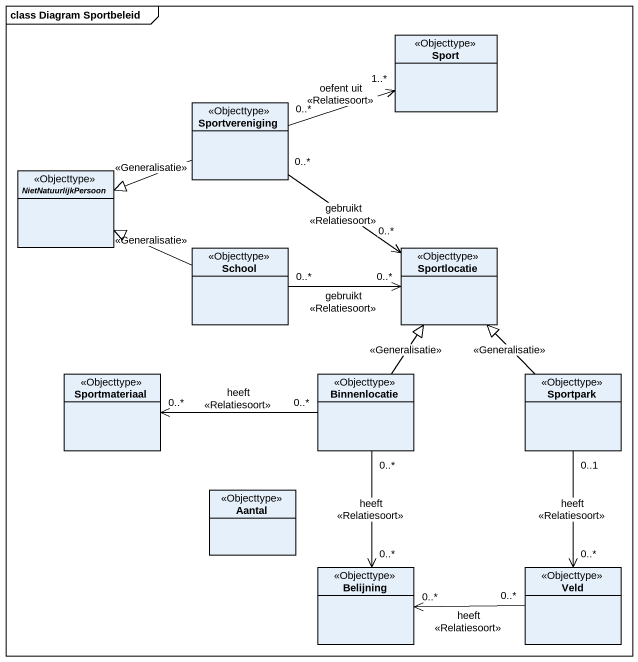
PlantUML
@startuml
mainframe class Diagram Sportbeleid
hide circle
hide empty members
class Sport <<Objecttype>>
class Sportvereniging <<Objecttype>>
abstract class NietNatuurlijkPersoon <<Objecttype>>
class School <<Objecttype>>
class Sportlocatie <<Objecttype>>
class Sportmateriaal <<Objecttype>>
class Binnenlocatie <<Objecttype>>
class Sportpark <<Objecttype>>
class Aantal <<Objecttype>>
class Belijning <<Objecttype>>
class Veld <<Objecttype>>
Sportvereniging "0..*" -right-> "1..*" Sport : oefent uit\n<<Relatiesoort>>
Sportvereniging -left-|> NietNatuurlijkPersoon : <<Generalisatie>>
Sportvereniging "0..*" --> "0..*" Sportlocatie : gebruikt\n<<Relatiesoort>>
School -left-|> NietNatuurlijkPersoon : <<Generalisatie>>
School "0..*" -right-> "0..*" Sportlocatie : gebruikt\n<<Relatiesoort>>
Binnenlocatie -up-|> Sportlocatie : <<Generalisatie>>
Binnenlocatie "0..*" -left-> "0..*" Sportmateriaal : heeft\n<<Relatiesoort>>
Binnenlocatie "0..*" --> "0..*" Belijning : heeft\n<<Relatiesoort>>
Sportpark -up-|> Sportlocatie : <<Generalisatie>>
Sportpark "0..1" --> "0..*" Veld : heeft\n<<Relatiesoort>>
Veld "0..*" -left-> "0..*" Belijning : heeft\n<<Relatiesoort>>
@enduml
